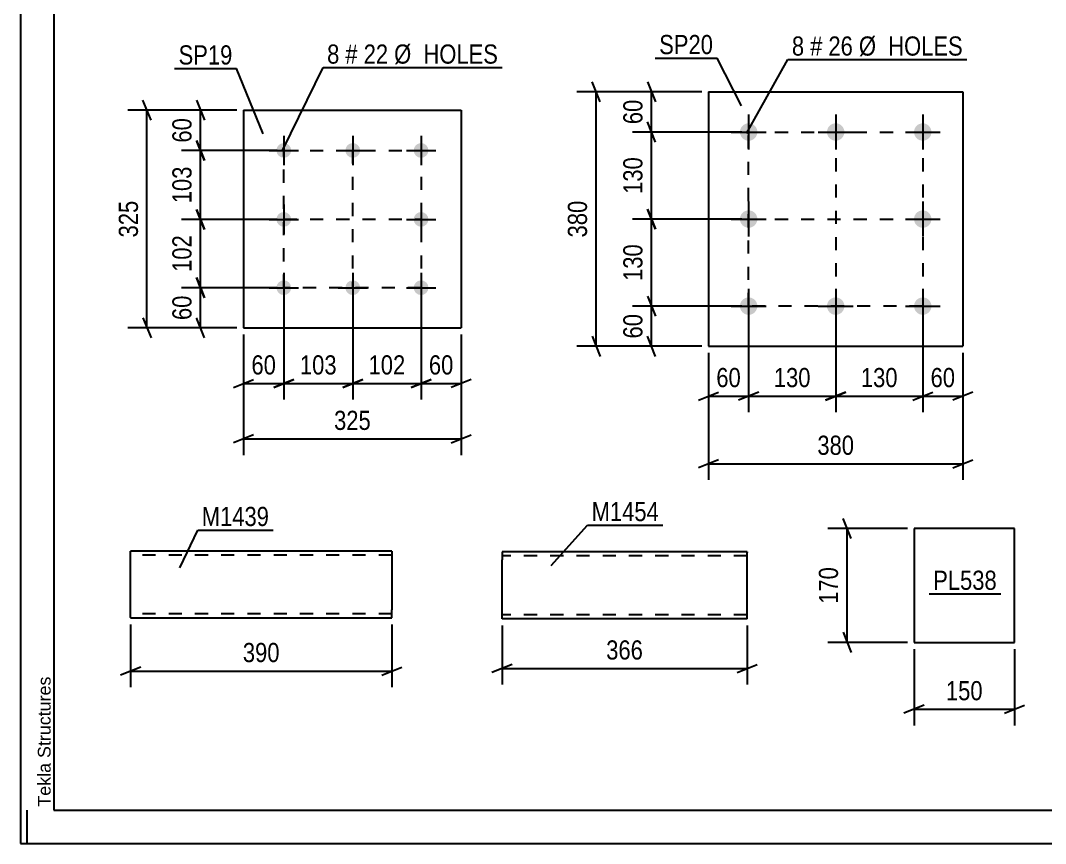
# Model space of a CAD drawing. Header units: millimetres. Extents: x 0 to 841, y 0 to 594.
# Drawn here: x 0 to 153.1, y 0 to 122.9 of the extents above; entities that cross this region are included whole.
import ezdxf

# ---------------------------------------------------------------- set-up
doc = ezdxf.new("R2010")
doc.units = ezdxf.units.MM
doc.linetypes.add('DXK_LINE_DOT2', pattern=[3.9198, 1.9599, -1.9599])
doc.styles.add('Arial', font='ARIAL.TTF', dxfattribs={"height": 0.2})
doc.styles.add('Arial Narrow', font='ARIALN.TTF', dxfattribs={"height": 0.2})

# ---------------------------------------------------------------- blocks, each defined once
blk = doc.blocks.new('Unknown-318892572-1113')
at = {"color": 5, "linetype": 'Continuous'}
for p, q in [((0, 594), (0, 0)), ((5, 589), (5, 5)), ((1, 0), (1, 5)), ((5, 5), (836, 5)), ((0, 0), (841, 0))]:
    blk.add_line(p, q, dxfattribs=at)
at = {"color": 174, "linetype": 'Continuous', "style": 'Arial'}
blk.add_text('Tekla Structures', height=1.9102, rotation=90, dxfattribs=at).set_placement((4.5, 5.5))
blk = doc.blocks.new('Part-318892572-1932 - 1916')
at = {"color": 2, "linetype": 'Continuous'}
for p, q in [((71.91, 43.54), (71.91, 42.34)), ((108.51, 43.54), (71.91, 43.54)), ((108.51, 43.54), (108.51, 43.44)), ((108.51, 33.54), (108.51, 43.44)), ((71.91, 33.63), (71.91, 42.34)), ((71.91, 33.54), (71.91, 33.63)), ((108.51, 33.54), (71.91, 33.54))]:
    blk.add_line(p, q, dxfattribs=at)
at = {"color": 7, "linetype": 'DXK_LINE_DOT2'}
for p, q in [((108.51, 42.94), (71.91, 42.94)), ((71.91, 34.14), (71.91, 34.18)), ((108.51, 34.14), (71.91, 34.14)), ((108.51, 34.14), (108.51, 34.18))]:
    blk.add_line(p, q, dxfattribs=at)
blk = doc.blocks.new('Bolt-318892572-2388 - 2339')
at = {"linetype": 'Continuous'}
for points in [[(39.32, 104.6, -1), (39.32, 102.4, -1)], [(49.62, 104.6, -1), (49.62, 102.4, -1)], [(59.82, 104.6, -1), (59.82, 102.4, -1)], [(39.32, 94.3, -1), (39.32, 92.1, -1)], [(59.82, 94.3, -1), (59.82, 92.1, -1)], [(39.32, 84.1, -1), (39.32, 81.9, -1)], [(49.62, 84.1, -1), (49.62, 81.9, -1)], [(59.82, 84.1, -1), (59.82, 81.9, -1)]]:
    blk.add_hatch(color=1, dxfattribs=at).paths.add_polyline_path(points)
at = {"color": 1, "linetype": 'Continuous'}
for p, q in [((39.32, 105.7), (39.32, 101.3)), ((49.62, 105.7), (49.62, 101.3)), ((59.82, 105.7), (59.82, 101.3)), ((37.12, 103.5), (41.52, 103.5)), ((47.42, 103.5), (51.82, 103.5)), ((57.62, 103.5), (62.02, 103.5)), ((39.32, 95.4), (39.32, 91)), ((59.82, 95.4), (59.82, 91)), ((37.12, 93.2), (41.52, 93.2)), ((57.62, 93.2), (62.02, 93.2)), ((39.32, 85.2), (39.32, 80.8)), ((49.62, 85.2), (49.62, 80.8)), ((59.82, 85.2), (59.82, 80.8)), ((37.12, 83), (41.52, 83)), ((47.42, 83), (51.82, 83)), ((57.62, 83), (62.02, 83))]:
    blk.add_line(p, q, dxfattribs=at)
blk = doc.blocks.new('Part-318892572-2355 - 2339')
at = {"color": 2, "linetype": 'Continuous'}
for p, q in [((33.32, 109.5), (33.32, 77)), ((33.32, 109.5), (65.82, 109.5)), ((65.82, 109.5), (65.82, 77)), ((33.32, 77), (65.82, 77))]:
    blk.add_line(p, q, dxfattribs=at)
blk = doc.blocks.new('Part-318892572-2312 - 2298')
at = {"color": 2, "linetype": 'Continuous'}
for p, q in [((148.44, 47.04), (133.44, 47.04)), ((133.44, 47.04), (133.44, 30.04)), ((148.44, 30.04), (148.44, 47.04)), ((133.44, 30.04), (148.44, 30.04))]:
    blk.add_line(p, q, dxfattribs=at)
blk = doc.blocks.new('Part-318892572-1964 - 1948')
at = {"color": 2, "linetype": 'Continuous'}
for p, q in [((102.74, 112.25), (102.74, 74.25)), ((102.74, 112.25), (140.74, 112.25)), ((140.74, 112.25), (140.74, 74.25)), ((102.74, 74.25), (140.74, 74.25))]:
    blk.add_line(p, q, dxfattribs=at)
blk = doc.blocks.new('Bolt-318892572-1997 - 1948')
at = {"linetype": 'Continuous'}
for points in [[(108.74, 107.55, -1), (108.74, 104.95, -1)], [(121.74, 107.55, -1), (121.74, 104.95, -1)], [(134.74, 107.55, -1), (134.74, 104.95, -1)], [(108.74, 94.55, -1), (108.74, 91.95, -1)], [(134.74, 94.55, -1), (134.74, 91.95, -1)], [(108.74, 81.55, -1), (108.74, 78.95, -1)], [(121.74, 81.55, -1), (121.74, 78.95, -1)], [(134.74, 81.55, -1), (134.74, 78.95, -1)]]:
    blk.add_hatch(color=1, dxfattribs=at).paths.add_polyline_path(points)
at = {"color": 1, "linetype": 'Continuous'}
for p, q in [((108.74, 108.85), (108.74, 103.65)), ((121.74, 108.85), (121.74, 103.65)), ((134.74, 108.85), (134.74, 103.65)), ((106.14, 106.25), (111.34, 106.25)), ((119.14, 106.25), (124.34, 106.25)), ((132.14, 106.25), (137.34, 106.25)), ((108.74, 95.85), (108.74, 90.65)), ((134.74, 95.85), (134.74, 90.65)), ((106.14, 93.25), (111.34, 93.25)), ((132.14, 93.25), (137.34, 93.25)), ((108.74, 82.85), (108.74, 77.65)), ((121.74, 82.85), (121.74, 77.65)), ((134.74, 82.85), (134.74, 77.65)), ((106.14, 80.25), (111.34, 80.25)), ((119.14, 80.25), (124.34, 80.25)), ((132.14, 80.25), (137.34, 80.25))]:
    blk.add_line(p, q, dxfattribs=at)
blk = doc.blocks.new('Part-318892572-1679 - 1663')
at = {"color": 2, "linetype": 'Continuous'}
for p, q in [((55.45, 43.68), (16.45, 43.68)), ((16.45, 33.77), (16.45, 43.68)), ((55.45, 43.68), (55.45, 34.88)), ((16.45, 33.77), (16.45, 33.68)), ((16.45, 33.68), (55.45, 33.68)), ((55.45, 33.68), (55.45, 34.88))]:
    blk.add_line(p, q, dxfattribs=at)
at = {"color": 7, "linetype": 'DXK_LINE_DOT2'}
for p, q in [((55.45, 43.08), (16.45, 43.08)), ((16.45, 34.28), (16.45, 34.33)), ((55.45, 34.28), (16.45, 34.28)), ((55.45, 34.33), (55.45, 34.65)), ((55.45, 34.28), (55.45, 34.33))]:
    blk.add_line(p, q, dxfattribs=at)
blk = doc.blocks.new('Rectangle-318892572-2475 - 2339')
at = {"color": 1, "linetype": 'DXK_LINE_DOT2'}
blk.add_lwpolyline([(39.32, 103.5), (59.82, 103.5), (59.82, 83), (39.32, 83), (39.32, 103.5)], close=True, dxfattribs=at)
blk = doc.blocks.new('Rectangle-318892572-2084 - 1948')
at = {"color": 1, "linetype": 'DXK_LINE_DOT2'}
blk.add_lwpolyline([(108.74, 106.25), (134.74, 106.25), (134.74, 80.25), (108.74, 80.25), (108.74, 106.25)], close=True, dxfattribs=at)
blk = doc.blocks.new('Line-318892572-2468 - 2339')
at = {"color": 1, "linetype": 'DXK_LINE_DOT2'}
blk.add_line((39.32, 93.25), (59.82, 93.25), dxfattribs=at)
blk = doc.blocks.new('Line-318892572-2077 - 1948')
at = {"color": 1, "linetype": 'DXK_LINE_DOT2'}
blk.add_line((108.74, 93.25), (134.74, 93.25), dxfattribs=at)
blk = doc.blocks.new('Line-318892572-2461 - 2339')
at = {"color": 1, "linetype": 'DXK_LINE_DOT2'}
blk.add_line((49.57, 103.5), (49.57, 83), dxfattribs=at)
blk = doc.blocks.new('Line-318892572-2070 - 1948')
at = {"color": 1, "linetype": 'DXK_LINE_DOT2'}
blk.add_line((121.74, 106.25), (121.74, 80.25), dxfattribs=at)
blk = doc.blocks.new('StraightDimension-318892572-1934 - 1916')
at = {"color": 7, "linetype": 'Continuous'}
for p, q in [((71.91, 32.54), (71.91, 23.72)), ((108.51, 32.54), (108.51, 23.72)), ((73.41, 26.72), (70.41, 25.52)), ((71.91, 26.12), (108.51, 26.12)), ((107.01, 25.52), (110.01, 26.72))]:
    blk.add_line(p, q, dxfattribs=at)
at = {"color": 0}
blk.add_wipeout([(93.55, 26.87), (93.55, 31.07), (86.87, 31.07), (86.87, 26.87)], dxfattribs=at)
at = {"color": 3, "style": 'Arial Narrow'}
blk.add_text('366', height=2.863, dxfattribs=at).set_placement((87.47, 27.47))
blk = doc.blocks.new('StraightDimension-318892572-2415 - 2339')
at = {"color": 7, "linetype": 'Continuous'}
for p, q in [((19.49, 108), (18.29, 111)), ((32.32, 109.5), (16.04, 109.5)), ((18.89, 77), (18.89, 109.5)), ((18.29, 78.5), (19.49, 75.5)), ((32.32, 77), (16.04, 77))]:
    blk.add_line(p, q, dxfattribs=at)
at = {"color": 0}
blk.add_wipeout([(18.14, 96.59), (13.94, 96.59), (13.94, 89.91), (18.14, 89.91)], dxfattribs=at)
at = {"color": 3, "style": 'Arial Narrow'}
blk.add_text('325', height=2.863, rotation=90.0002, dxfattribs=at).set_placement((17.54, 90.51))
blk = doc.blocks.new('StraightDimension-318892572-14383 - 2339')
at = {"color": 7, "linetype": 'Continuous'}
for p, q in [((26.29, 105), (27.49, 102)), ((38.32, 103.5), (24.04, 103.5)), ((26.89, 93.2), (26.89, 103.5)), ((27.49, 91.7), (26.29, 94.7)), ((38.32, 93.2), (24.04, 93.2))]:
    blk.add_line(p, q, dxfattribs=at)
at = {"color": 0}
blk.add_wipeout([(26.14, 101.69), (21.94, 101.69), (21.94, 95.01), (26.14, 95.01)], dxfattribs=at)
at = {"color": 3, "style": 'Arial Narrow'}
blk.add_text('103', height=2.863, rotation=90.0002, dxfattribs=at).set_placement((25.54, 95.61))
blk = doc.blocks.new('StraightDimension-318892572-14381 - 2339')
at = {"color": 7, "linetype": 'Continuous'}
for p, q in [((26.29, 94.7), (27.49, 91.7)), ((38.32, 93.2), (24.04, 93.2)), ((26.89, 83), (26.89, 93.2)), ((27.49, 81.5), (26.29, 84.5)), ((38.32, 83), (24.04, 83))]:
    blk.add_line(p, q, dxfattribs=at)
at = {"color": 0}
blk.add_wipeout([(26.14, 91.44), (21.94, 91.44), (21.94, 84.76), (26.14, 84.76)], dxfattribs=at)
at = {"color": 3, "style": 'Arial Narrow'}
blk.add_text('102', height=2.863, rotation=90.0002, dxfattribs=at).set_placement((25.54, 85.36))
blk = doc.blocks.new('StraightDimension-318892572-2390 - 2339')
at = {"color": 7, "linetype": 'Continuous'}
for p, q in [((59.82, 82), (59.82, 66.29)), ((65.82, 76), (65.82, 66.29)), ((58.32, 68.09), (61.32, 69.29)), ((67.32, 69.29), (64.32, 68.09)), ((59.82, 68.69), (65.82, 68.69))]:
    blk.add_line(p, q, dxfattribs=at)
at = {"color": 0}
blk.add_wipeout([(65.25, 69.44), (65.25, 73.64), (60.39, 73.64), (60.39, 69.44)], dxfattribs=at)
at = {"color": 3, "style": 'Arial Narrow'}
blk.add_text('60', height=2.863, dxfattribs=at).set_placement((60.99, 70.04))
blk = doc.blocks.new('StraightDimension-318892572-2400 - 2339')
at = {"color": 7, "linetype": 'Continuous'}
for p, q in [((39.32, 82), (39.32, 66.29)), ((33.32, 76), (33.32, 66.29)), ((31.82, 68.09), (34.82, 69.29)), ((40.82, 69.29), (37.82, 68.09)), ((33.32, 68.69), (39.32, 68.69))]:
    blk.add_line(p, q, dxfattribs=at)
at = {"color": 0}
blk.add_wipeout([(38.75, 69.44), (38.75, 73.64), (33.89, 73.64), (33.89, 69.44)], dxfattribs=at)
at = {"color": 3, "style": 'Arial Narrow'}
blk.add_text('60', height=2.863, dxfattribs=at).set_placement((34.49, 70.04))
blk = doc.blocks.new('StraightDimension-318892572-2426 - 2339')
at = {"color": 7, "linetype": 'Continuous'}
for p, q in [((26.29, 84.5), (27.49, 81.5)), ((38.32, 83), (24.04, 83)), ((26.89, 77), (26.89, 83)), ((27.49, 75.5), (26.29, 78.5)), ((32.32, 77), (24.04, 77))]:
    blk.add_line(p, q, dxfattribs=at)
at = {"color": 0}
blk.add_wipeout([(26.14, 82.43), (21.94, 82.43), (21.94, 77.57), (26.14, 77.57)], dxfattribs=at)
at = {"color": 3, "style": 'Arial Narrow'}
blk.add_text('60', height=2.863, rotation=90.0002, dxfattribs=at).set_placement((25.54, 78.17))
blk = doc.blocks.new('StraightDimension-318892572-2436 - 2339')
at = {"color": 7, "linetype": 'Continuous'}
for p, q in [((26.29, 111), (27.49, 108)), ((32.32, 109.5), (24.04, 109.5)), ((26.89, 103.5), (26.89, 109.5)), ((27.49, 102), (26.29, 105)), ((38.32, 103.5), (24.04, 103.5))]:
    blk.add_line(p, q, dxfattribs=at)
at = {"color": 0}
blk.add_wipeout([(26.14, 108.93), (21.94, 108.93), (21.94, 104.07), (26.14, 104.07)], dxfattribs=at)
at = {"color": 3, "style": 'Arial Narrow'}
blk.add_text('60', height=2.863, rotation=90.0002, dxfattribs=at).set_placement((25.54, 104.67))
blk = doc.blocks.new('StraightDimension-318892572-2451 - 2339')
at = {"color": 7, "linetype": 'Continuous'}
for p, q in [((33.32, 76), (33.32, 58.01)), ((65.82, 76), (65.82, 58.01)), ((34.82, 61.01), (31.82, 59.81)), ((33.32, 60.41), (65.82, 60.41)), ((64.32, 59.81), (67.32, 61.01))]:
    blk.add_line(p, q, dxfattribs=at)
at = {"color": 0}
blk.add_wipeout([(52.91, 61.16), (52.91, 65.36), (46.23, 65.36), (46.23, 61.16)], dxfattribs=at)
at = {"color": 3, "style": 'Arial Narrow'}
blk.add_text('325', height=2.863, dxfattribs=at).set_placement((46.83, 61.76))
blk = doc.blocks.new('StraightDimension-318892572-14359 - 2339')
at = {"color": 7, "linetype": 'Continuous'}
for p, q in [((39.32, 82), (39.32, 66.29)), ((49.62, 82), (49.62, 66.29)), ((37.82, 68.09), (40.82, 69.29)), ((51.12, 69.29), (48.12, 68.09)), ((39.32, 68.69), (49.62, 68.69))]:
    blk.add_line(p, q, dxfattribs=at)
at = {"color": 0}
blk.add_wipeout([(47.81, 69.44), (47.81, 73.64), (41.13, 73.64), (41.13, 69.44)], dxfattribs=at)
at = {"color": 3, "style": 'Arial Narrow'}
blk.add_text('103', height=2.863, dxfattribs=at).set_placement((41.73, 70.04))
blk = doc.blocks.new('StraightDimension-318892572-14361 - 2339')
at = {"color": 7, "linetype": 'Continuous'}
for p, q in [((49.62, 82), (49.62, 66.29)), ((59.82, 82), (59.82, 66.29)), ((48.12, 68.09), (51.12, 69.29)), ((61.32, 69.29), (58.32, 68.09)), ((49.62, 68.69), (59.82, 68.69))]:
    blk.add_line(p, q, dxfattribs=at)
at = {"color": 0}
blk.add_wipeout([(58.06, 69.44), (58.06, 73.64), (51.38, 73.64), (51.38, 69.44)], dxfattribs=at)
at = {"color": 3, "style": 'Arial Narrow'}
blk.add_text('102', height=2.863, dxfattribs=at).set_placement((51.98, 70.04))
blk = doc.blocks.new('StraightDimension-318892572-2314 - 2298')
at = {"color": 7, "linetype": 'Continuous'}
for p, q in [((133.44, 29.04), (133.44, 17.64)), ((148.44, 29.04), (148.44, 17.64)), ((134.94, 20.64), (131.94, 19.44)), ((133.44, 20.04), (148.44, 20.04)), ((146.94, 19.44), (149.94, 20.64))]:
    blk.add_line(p, q, dxfattribs=at)
at = {"color": 0}
blk.add_wipeout([(144.28, 20.79), (144.28, 24.99), (137.6, 24.99), (137.6, 20.79)], dxfattribs=at)
at = {"color": 3, "style": 'Arial Narrow'}
blk.add_text('150', height=2.863, dxfattribs=at).set_placement((138.2, 21.39))
blk = doc.blocks.new('StraightDimension-318892572-2325 - 2298')
at = {"color": 7, "linetype": 'Continuous'}
for p, q in [((124.04, 45.54), (122.84, 48.54)), ((132.44, 47.04), (120.59, 47.04)), ((123.44, 30.04), (123.44, 47.04)), ((122.84, 31.54), (124.04, 28.54)), ((132.44, 30.04), (120.59, 30.04))]:
    blk.add_line(p, q, dxfattribs=at)
at = {"color": 0}
blk.add_wipeout([(122.69, 41.88), (118.49, 41.88), (118.49, 35.19), (122.69, 35.19)], dxfattribs=at)
at = {"color": 3, "style": 'Arial Narrow'}
blk.add_text('170', height=2.863, rotation=90.0002, dxfattribs=at).set_placement((122.09, 35.79))
blk = doc.blocks.new('StraightDimension-318892572-14269 - 1948')
at = {"color": 7, "linetype": 'Continuous'}
for p, q in [((94.83, 91.75), (93.63, 94.75)), ((107.74, 93.25), (91.38, 93.25)), ((94.23, 80.25), (94.23, 93.25)), ((93.63, 81.75), (94.83, 78.75)), ((107.74, 80.25), (91.38, 80.25))]:
    blk.add_line(p, q, dxfattribs=at)
at = {"color": 0}
blk.add_wipeout([(93.48, 90.09), (89.28, 90.09), (89.28, 83.41), (93.48, 83.41)], dxfattribs=at)
at = {"color": 3, "style": 'Arial Narrow'}
blk.add_text('130', height=2.863, rotation=90.0002, dxfattribs=at).set_placement((92.88, 84.01))
blk = doc.blocks.new('StraightDimension-318892572-14271 - 1948')
at = {"color": 7, "linetype": 'Continuous'}
for p, q in [((94.83, 104.75), (93.63, 107.75)), ((107.74, 106.25), (91.38, 106.25)), ((94.23, 93.25), (94.23, 106.25)), ((93.63, 94.75), (94.83, 91.75)), ((107.74, 93.25), (91.38, 93.25))]:
    blk.add_line(p, q, dxfattribs=at)
at = {"color": 0}
blk.add_wipeout([(93.48, 103.09), (89.28, 103.09), (89.28, 96.41), (93.48, 96.41)], dxfattribs=at)
at = {"color": 3, "style": 'Arial Narrow'}
blk.add_text('130', height=2.863, rotation=90.0002, dxfattribs=at).set_placement((92.88, 97.01))
blk = doc.blocks.new('StraightDimension-318892572-1999 - 1948')
at = {"color": 7, "linetype": 'Continuous'}
for p, q in [((102.74, 73.25), (102.74, 54.29)), ((140.74, 73.25), (140.74, 54.29)), ((104.24, 57.29), (101.24, 56.09)), ((102.74, 56.69), (140.74, 56.69)), ((139.24, 56.09), (142.24, 57.29))]:
    blk.add_line(p, q, dxfattribs=at)
at = {"color": 0}
blk.add_wipeout([(125.08, 57.44), (125.08, 61.64), (118.4, 61.64), (118.4, 57.44)], dxfattribs=at)
at = {"color": 3, "style": 'Arial Narrow'}
blk.add_text('380', height=2.863, dxfattribs=at).set_placement((119, 58.04))
blk = doc.blocks.new('StraightDimension-318892572-2012 - 1948')
at = {"color": 7, "linetype": 'Continuous'}
for p, q in [((108.74, 79.25), (108.74, 64.4)), ((102.74, 73.25), (102.74, 64.4)), ((101.24, 66.2), (104.24, 67.4)), ((110.24, 67.4), (107.24, 66.2)), ((102.74, 66.8), (108.74, 66.8))]:
    blk.add_line(p, q, dxfattribs=at)
at = {"color": 0}
blk.add_wipeout([(108.17, 67.55), (108.17, 71.75), (103.31, 71.75), (103.31, 67.55)], dxfattribs=at)
at = {"color": 3, "style": 'Arial Narrow'}
blk.add_text('60', height=2.863, dxfattribs=at).set_placement((103.91, 68.15))
blk = doc.blocks.new('StraightDimension-318892572-2022 - 1948')
at = {"color": 7, "linetype": 'Continuous'}
for p, q in [((134.74, 79.25), (134.74, 64.4)), ((140.74, 73.25), (140.74, 64.4)), ((133.24, 66.2), (136.24, 67.4)), ((142.24, 67.4), (139.24, 66.2)), ((134.74, 66.8), (140.74, 66.8))]:
    blk.add_line(p, q, dxfattribs=at)
at = {"color": 0}
blk.add_wipeout([(140.17, 67.55), (140.17, 71.75), (135.31, 71.75), (135.31, 67.55)], dxfattribs=at)
at = {"color": 3, "style": 'Arial Narrow'}
blk.add_text('60', height=2.863, dxfattribs=at).set_placement((135.91, 68.15))
blk = doc.blocks.new('StraightDimension-318892572-2035 - 1948')
at = {"color": 7, "linetype": 'Continuous'}
for p, q in [((86.55, 110.75), (85.35, 113.75)), ((101.74, 112.25), (83.1, 112.25)), ((85.95, 74.25), (85.95, 112.25)), ((85.35, 75.75), (86.55, 72.75)), ((101.74, 74.25), (83.1, 74.25))]:
    blk.add_line(p, q, dxfattribs=at)
at = {"color": 0}
blk.add_wipeout([(85.2, 96.59), (81, 96.59), (81, 89.91), (85.2, 89.91)], dxfattribs=at)
at = {"color": 3, "style": 'Arial Narrow'}
blk.add_text('380', height=2.863, rotation=90.0002, dxfattribs=at).set_placement((84.6, 90.51))
blk = doc.blocks.new('StraightDimension-318892572-2050 - 1948')
at = {"color": 7, "linetype": 'Continuous'}
for p, q in [((93.63, 113.75), (94.83, 110.75)), ((101.74, 112.25), (91.38, 112.25)), ((94.23, 106.25), (94.23, 112.25)), ((94.83, 104.75), (93.63, 107.75)), ((107.74, 106.25), (91.38, 106.25))]:
    blk.add_line(p, q, dxfattribs=at)
at = {"color": 0}
blk.add_wipeout([(93.48, 111.68), (89.28, 111.68), (89.28, 106.82), (93.48, 106.82)], dxfattribs=at)
at = {"color": 3, "style": 'Arial Narrow'}
blk.add_text('60', height=2.863, rotation=90.0002, dxfattribs=at).set_placement((92.88, 107.42))
blk = doc.blocks.new('StraightDimension-318892572-2060 - 1948')
at = {"color": 7, "linetype": 'Continuous'}
for p, q in [((93.63, 81.75), (94.83, 78.75)), ((107.74, 80.25), (91.38, 80.25)), ((94.23, 74.25), (94.23, 80.25)), ((94.83, 72.75), (93.63, 75.75)), ((101.74, 74.25), (91.38, 74.25))]:
    blk.add_line(p, q, dxfattribs=at)
at = {"color": 0}
blk.add_wipeout([(93.48, 79.68), (89.28, 79.68), (89.28, 74.82), (93.48, 74.82)], dxfattribs=at)
at = {"color": 3, "style": 'Arial Narrow'}
blk.add_text('60', height=2.863, rotation=90.0002, dxfattribs=at).set_placement((92.88, 75.42))
blk = doc.blocks.new('StraightDimension-318892572-14247 - 1948')
at = {"color": 7, "linetype": 'Continuous'}
for p, q in [((108.74, 79.25), (108.74, 64.4)), ((121.74, 79.25), (121.74, 64.4)), ((110.24, 67.4), (107.24, 66.2)), ((120.24, 66.2), (123.24, 67.4)), ((108.74, 66.8), (121.74, 66.8))]:
    blk.add_line(p, q, dxfattribs=at)
at = {"color": 0}
blk.add_wipeout([(118.58, 67.55), (118.58, 71.75), (111.9, 71.75), (111.9, 67.55)], dxfattribs=at)
at = {"color": 3, "style": 'Arial Narrow'}
blk.add_text('130', height=2.863, dxfattribs=at).set_placement((112.5, 68.15))
blk = doc.blocks.new('StraightDimension-318892572-14249 - 1948')
at = {"color": 7, "linetype": 'Continuous'}
for p, q in [((121.74, 79.25), (121.74, 64.4)), ((134.74, 79.25), (134.74, 64.4)), ((123.24, 67.4), (120.24, 66.2)), ((133.24, 66.2), (136.24, 67.4)), ((121.74, 66.8), (134.74, 66.8))]:
    blk.add_line(p, q, dxfattribs=at)
at = {"color": 0}
blk.add_wipeout([(131.58, 67.55), (131.58, 71.75), (124.9, 71.75), (124.9, 67.55)], dxfattribs=at)
at = {"color": 3, "style": 'Arial Narrow'}
blk.add_text('130', height=2.863, dxfattribs=at).set_placement((125.5, 68.15))
blk = doc.blocks.new('StraightDimension-318892572-1681 - 1663')
at = {"color": 7, "linetype": 'Continuous'}
for p, q in [((16.45, 32.68), (16.45, 23.34)), ((55.45, 32.68), (55.45, 23.34)), ((17.95, 26.34), (14.95, 25.14)), ((53.95, 25.14), (56.95, 26.34)), ((16.45, 25.74), (55.45, 25.74))]:
    blk.add_line(p, q, dxfattribs=at)
at = {"color": 0}
blk.add_wipeout([(39.29, 26.49), (39.29, 30.69), (32.61, 30.69), (32.61, 26.49)], dxfattribs=at)
at = {"color": 3, "style": 'Arial Narrow'}
blk.add_text('390', height=2.863, dxfattribs=at).set_placement((33.21, 27.09))
blk = doc.blocks.new('Mark-318892572-1928 - 1916')
at = {"color": 0}
blk.add_wipeout([(95.34, 48.14), (95.34, 51.14), (85.29, 51.14), (85.29, 48.14)], dxfattribs=at)
blk.add_wipeout([(95.34, 48.14), (95.34, 51.14), (85.29, 51.14), (85.29, 48.14)], dxfattribs=at)
at = {"color": 30, "linetype": 'Continuous'}
for p, q in [((79.26, 41.51), (84.69, 47.54)), ((84.69, 47.54), (95.94, 47.54))]:
    blk.add_line(p, q, dxfattribs=at)
at = {"color": 3, "style": 'Arial Narrow'}
blk.add_text('M1454', height=2.863, dxfattribs=at).set_placement((85.29, 48.14))
blk = doc.blocks.new('Mark-318892572-2351 - 2339')
at = {"color": 0}
blk.add_wipeout([(31.65, 116.33), (31.65, 119.33), (23.61, 119.33), (23.61, 116.33)], dxfattribs=at)
blk.add_wipeout([(31.65, 116.33), (31.65, 119.33), (23.61, 119.33), (23.61, 116.33)], dxfattribs=at)
at = {"color": 30, "linetype": 'Continuous'}
for p in [(23.01, 115.73), (36.25, 105.98)]:
    blk.add_line(p, (32.25, 115.73), dxfattribs=at)
at = {"color": 3, "style": 'Arial Narrow'}
blk.add_text('SP19', height=2.863, dxfattribs=at).set_placement((23.61, 116.33))
blk = doc.blocks.new('Mark-318892572-2384 - 2339')
at = {"color": 0}
for points in [[(47.62, 116.46), (47.62, 119.46), (45.79, 119.46), (45.79, 116.46)], [(50.35, 116.46), (50.35, 119.46), (48.52, 119.46), (48.52, 116.46)], [(54.9, 116.46), (54.9, 119.46), (51.25, 119.46), (51.25, 116.46)], [(71.33, 116.46), (71.33, 119.46), (55.8, 119.46), (55.8, 116.46)]]:
    blk.add_wipeout(points, dxfattribs=at)
for points in [[(47.62, 116.46), (47.62, 119.46), (45.79, 119.46), (45.79, 116.46)], [(50.35, 116.46), (50.35, 119.46), (48.52, 119.46), (48.52, 116.46)], [(54.9, 116.46), (54.9, 119.46), (51.25, 119.46), (51.25, 116.46)], [(71.33, 116.46), (71.33, 119.46), (55.8, 119.46), (55.8, 116.46)]]:
    blk.add_wipeout(points, dxfattribs=at)
at = {"color": 7, "linetype": 'Continuous'}
for p, q in [((39.18, 103.58), (45.19, 115.86)), ((45.19, 115.86), (71.93, 115.86))]:
    blk.add_line(p, q, dxfattribs=at)
at = {"color": 3, "style": 'Arial Narrow'}
for s, height, p in [('Ø  HOLES', 2.863, (55.8, 116.46)), ('8', 2.86, (45.79, 116.46)), ('#', 2.86, (48.52, 116.46)), ('22', 2.863, (51.25, 116.46))]:
    blk.add_text(s, height=height, dxfattribs=at).set_placement(p)
blk = doc.blocks.new('Mark-318892572-2310 - 2298')
at = {"color": 0}
blk.add_wipeout([(145.81, 37.88), (145.81, 40.88), (136.3, 40.88), (136.3, 37.88)], dxfattribs=at)
blk.add_wipeout([(145.81, 37.88), (145.81, 40.88), (136.3, 40.88), (136.3, 37.88)], dxfattribs=at)
at = {"color": 30, "linetype": 'Continuous'}
blk.add_line((135.7, 37.28), (146.41, 37.28), dxfattribs=at)
at = {"color": 3, "style": 'Arial Narrow'}
blk.add_text('PL538', height=2.863, dxfattribs=at).set_placement((136.3, 37.88))
blk = doc.blocks.new('Mark-318892572-1960 - 1948')
at = {"color": 0}
blk.add_wipeout([(103.42, 117.88), (103.42, 120.88), (95.38, 120.88), (95.38, 117.88)], dxfattribs=at)
blk.add_wipeout([(103.42, 117.88), (103.42, 120.88), (95.38, 120.88), (95.38, 117.88)], dxfattribs=at)
at = {"color": 30, "linetype": 'Continuous'}
for p in [(94.78, 117.28), (107.67, 110.14)]:
    blk.add_line(p, (104.02, 117.28), dxfattribs=at)
at = {"color": 3, "style": 'Arial Narrow'}
blk.add_text('SP20', height=2.863, dxfattribs=at).set_placement((95.38, 117.88))
blk = doc.blocks.new('Mark-318892572-1993 - 1948')
at = {"color": 0}
for points in [[(117.03, 117.66), (117.03, 120.66), (115.2, 120.66), (115.2, 117.66)], [(119.75, 117.66), (119.75, 120.66), (117.93, 120.66), (117.93, 117.66)], [(124.31, 117.66), (124.31, 120.66), (120.65, 120.66), (120.65, 117.66)], [(140.74, 117.66), (140.74, 120.66), (125.21, 120.66), (125.21, 117.66)]]:
    blk.add_wipeout(points, dxfattribs=at)
for points in [[(117.03, 117.66), (117.03, 120.66), (115.2, 120.66), (115.2, 117.66)], [(119.75, 117.66), (119.75, 120.66), (117.93, 120.66), (117.93, 117.66)], [(124.31, 117.66), (124.31, 120.66), (120.65, 120.66), (120.65, 117.66)], [(140.74, 117.66), (140.74, 120.66), (125.21, 120.66), (125.21, 117.66)]]:
    blk.add_wipeout(points, dxfattribs=at)
at = {"color": 7, "linetype": 'Continuous'}
for p, q in [((108.43, 106.04), (114.6, 117.06)), ((114.6, 117.06), (141.34, 117.06))]:
    blk.add_line(p, q, dxfattribs=at)
at = {"color": 3, "style": 'Arial Narrow'}
for s, height, p in [('8', 2.86, (115.2, 117.66)), ('#', 2.86, (117.93, 117.66)), ('26', 2.863, (120.65, 117.66)), ('Ø  HOLES', 2.863, (125.21, 117.66))]:
    blk.add_text(s, height=height, dxfattribs=at).set_placement(p)
blk = doc.blocks.new('Mark-318892572-1675 - 1663')
at = {"color": 0}
blk.add_wipeout([(37.12, 47.41), (37.12, 50.41), (27.07, 50.41), (27.07, 47.41)], dxfattribs=at)
blk.add_wipeout([(37.12, 47.41), (37.12, 50.41), (27.07, 50.41), (27.07, 47.41)], dxfattribs=at)
at = {"color": 30, "linetype": 'Continuous'}
for p, q in [((23.8, 41.17), (26.47, 46.81)), ((26.47, 46.81), (37.72, 46.81))]:
    blk.add_line(p, q, dxfattribs=at)
at = {"color": 3, "style": 'Arial Narrow'}
blk.add_text('M1439', height=2.863, dxfattribs=at).set_placement((27.07, 47.41))

msp = doc.modelspace()

# ---------------------------------------------------------------- block references
for name in ['Unknown-318892572-1113', 'Part-318892572-1964 - 1948', 'Part-318892572-2355 - 2339', 'Bolt-318892572-1997 - 1948', 'Bolt-318892572-2388 - 2339', 'Rectangle-318892572-2084 - 1948', 'Line-318892572-2070 - 1948', 'Rectangle-318892572-2475 - 2339', 'Line-318892572-2461 - 2339', 'Line-318892572-2468 - 2339', 'Line-318892572-2077 - 1948', 'Part-318892572-2312 - 2298', 'Part-318892572-1679 - 1663', 'Part-318892572-1932 - 1916']:
    msp.add_blockref(name, (0, 0))

# ---------------------------------------------------------------- next in the draw order: block references
for name in ['Mark-318892572-2384 - 2339', 'StraightDimension-318892572-2415 - 2339', 'StraightDimension-318892572-14269 - 1948', 'StraightDimension-318892572-2390 - 2339', 'StraightDimension-318892572-1999 - 1948', 'Mark-318892572-1928 - 1916', 'Mark-318892572-1675 - 1663', 'Mark-318892572-2310 - 2298', 'StraightDimension-318892572-1681 - 1663', 'StraightDimension-318892572-1934 - 1916', 'StraightDimension-318892572-2314 - 2298']:
    msp.add_blockref(name, (0, 0))

# ---------------------------------------------------------------- next in the draw order: block references
for name in ['StraightDimension-318892572-14271 - 1948', 'StraightDimension-318892572-14383 - 2339', 'StraightDimension-318892572-2012 - 1948', 'StraightDimension-318892572-2022 - 1948', 'StraightDimension-318892572-2325 - 2298']:
    msp.add_blockref(name, (0, 0))

# ---------------------------------------------------------------- next in the draw order: block references
for name in ['StraightDimension-318892572-2035 - 1948', 'StraightDimension-318892572-2436 - 2339', 'StraightDimension-318892572-14381 - 2339']:
    msp.add_blockref(name, (0, 0))

# ---------------------------------------------------------------- next in the draw order: block references
for name in ['Mark-318892572-2351 - 2339', 'StraightDimension-318892572-2050 - 1948', 'StraightDimension-318892572-2400 - 2339', 'StraightDimension-318892572-2060 - 1948']:
    msp.add_blockref(name, (0, 0))

# ---------------------------------------------------------------- next in the draw order: block references
for name in ['Mark-318892572-1960 - 1948', 'StraightDimension-318892572-2426 - 2339', 'StraightDimension-318892572-14247 - 1948']:
    msp.add_blockref(name, (0, 0))

# ---------------------------------------------------------------- next in the draw order: block references
for name in ['Mark-318892572-1993 - 1948', 'StraightDimension-318892572-14249 - 1948', 'StraightDimension-318892572-2451 - 2339']:
    msp.add_blockref(name, (0, 0))

# ---------------------------------------------------------------- next in the draw order: block references
msp.add_blockref('StraightDimension-318892572-14359 - 2339', (0, 0))

# ---------------------------------------------------------------- next in the draw order: block references
msp.add_blockref('StraightDimension-318892572-14361 - 2339', (0, 0))

doc.saveas('drawing.dxf')
